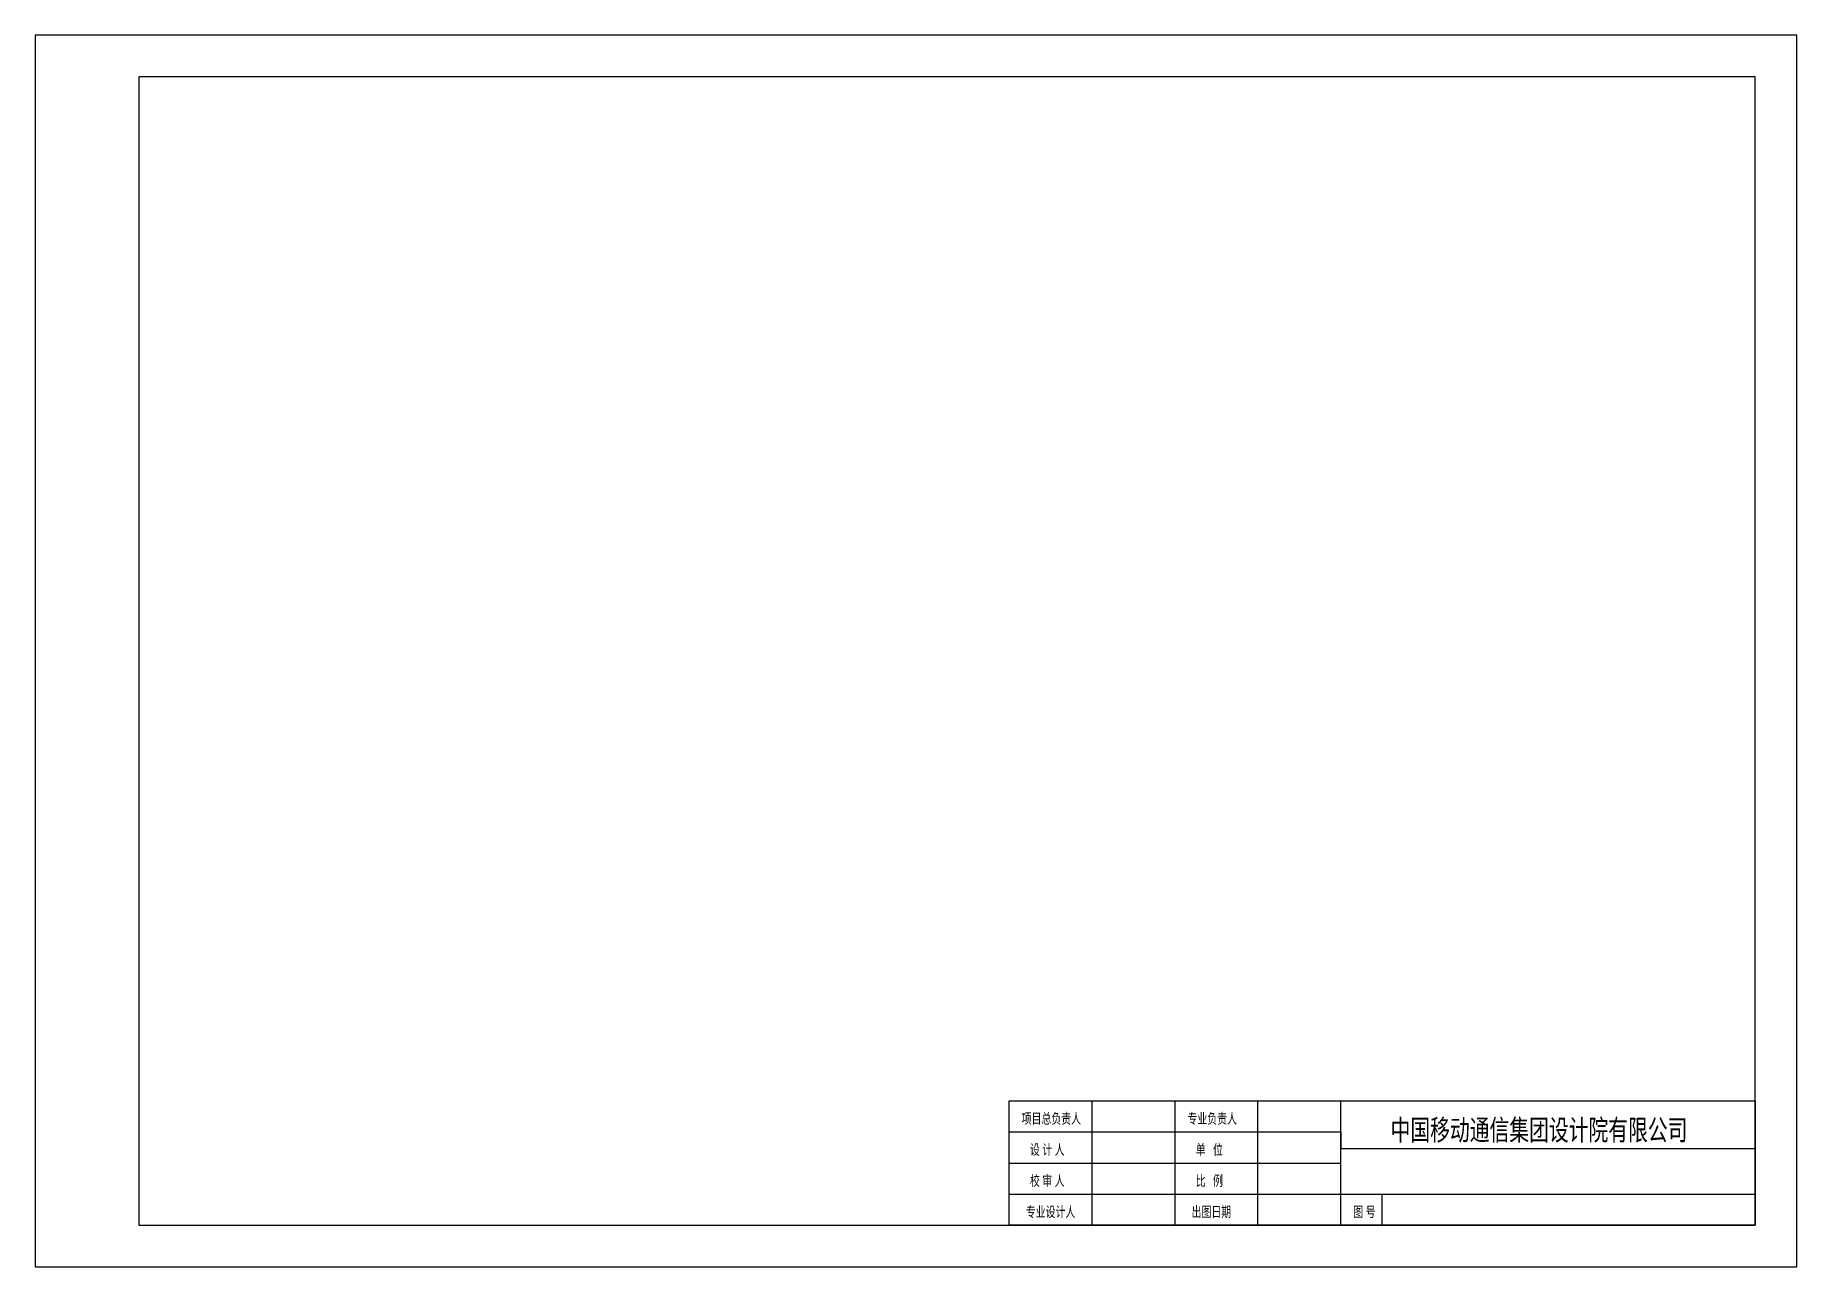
# Model space of a CAD drawing. Header units: metres. Extents: x 0 to 425, y 0 to 297.
import ezdxf

# ---------------------------------------------------------------- set-up
doc = ezdxf.new("R2010")
doc.units = ezdxf.units.M
doc.layers.add('border', color=7, linetype='CONTINUOUS')
doc.layers.add('outline_border', color=5, linetype='CONTINUOUS')
doc.styles.add('OpenSans', font='OpenSans-Regular.ttf')

# ---------------------------------------------------------------- blocks, each defined once
blk = doc.blocks.new('outline_border')
blk.add_lwpolyline([(0, 0), (425, 0), (425, 297), (0, 297), (0, 0)])
blk = doc.blocks.new('border')
blk.add_lwpolyline([(0, 0), (390, 0), (390, 277), (0, 277), (0, 0)])
blk = doc.blocks.new('title')
for points in [[(0, 0), (0, 30), (180, 30), (180, 0), (0, 0)], [(0, 30), (180, 30)], [(20, 0), (20, 30)], [(40, 0), (40, 30)], [(60, 0), (60, 30)], [(80, 0), (80, 30)], [(0, 22.5), (80, 22.5), (80, 18.5), (180, 18.5)], [(0, 15), (80, 15)], [(0, 7.5), (180, 7.5)], [(90, 0), (90, 7.5)]]:
    blk.add_lwpolyline(points)
at = {"style": 'OpenSans', "width": 0.7}
for s, height, p in [('项目总负责人', 2.5, (3, 24.5)), ('专业负责人', 2.5, (43, 24.5)), ('中国移动通信集团设计院有限公司', 5, (92, 20.5)), ('设 计 人', 2.5, (5, 17)), ('单   位', 2.5, (45, 17)), ('校 审 人', 2.5, (5, 9.5)), ('比   例', 2.5, (45, 9.5)), ('专业设计人', 2.5, (4, 2)), ('出图日期', 2.5, (44, 2)), ('图 号', 2.5, (83, 2))]:
    blk.add_text(s, height=height, dxfattribs=at).set_placement(p)

msp = doc.modelspace()

# ---------------------------------------------------------------- block references
at = {"layer": 'border'}
for name, p in [('border', (25, 10)), ('title', (235, 10))]:
    msp.add_blockref(name, p, dxfattribs=at)
at = {"layer": 'outline_border'}
msp.add_blockref('outline_border', (0, 0), dxfattribs=at)

doc.saveas('drawing.dxf')
